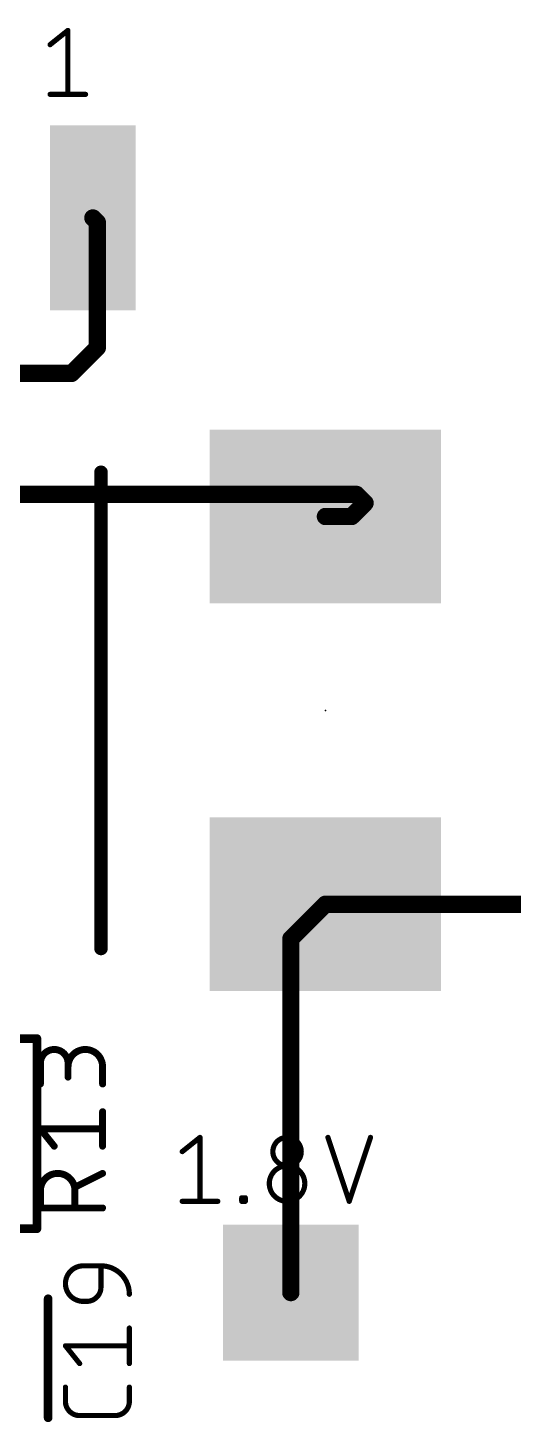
# Model space of a CAD drawing. Extents: x -12 to 108, y -5 to 75.
# Drawn here: x 32 to 39.13, y 40.46 to 60.96 of the extents above; entities that cross this region are included whole.
import ezdxf

# ---------------------------------------------------------------- set-up
doc = ezdxf.new("R2010")
doc.units = 0
doc.header["$MEASUREMENT"] = 0
doc.layers.get('0').update_dxf_attribs({"linetype": 'CONTINUOUS'})
for name, color, linetype in [('1', 12, 'CONTINUOUS'), ('21', 41, 'CONTINUOUS'), ('23', 53, 'CONTINUOUS'), ('25', 253, 'CONTINUOUS')]:
    doc.layers.add(name, color=color, linetype=linetype)

# ---------------------------------------------------------------- blocks, each defined once
blk = doc.blocks.new('RECT')
blk.add_solid([(-0.5, -0.5), (0.5, -0.5), (-0.5, 0.5), (0.5, 0.5)])

msp = doc.modelspace()

# ---------------------------------------------------------------- linework, layer by layer
at = {"layer": '1', "const_width": 0.254}
for points in [[(33.02, 58.099), (32.953, 58.166)], [(33.02, 56.261), (33.02, 58.099)], [(32.639, 55.88), (33.02, 56.261)], [(30.988, 55.88), (32.639, 55.88)], [(31.248, 54.102), (36.83, 54.102)], [(36.83, 54.102), (36.957, 53.975)], [(36.957, 53.975), (36.759, 53.777)], [(36.759, 53.777), (36.3728, 53.777)], [(35.8648, 47.569), (36.3728, 48.077)], [(44.577, 48.077), (36.3728, 48.077)], [(35.8648, 45.5168), (35.8648, 47.569)], [(35.8648, 42.3672), (35.8648, 45.5168)]]:
    msp.add_lwpolyline(points, dxfattribs=at)
at = {"layer": '1', "const_width": 0.127}
for points in [[(32.9979, 58.2109, 1), (32.9081, 58.1211)], [(33.0835, 58.099, 1), (32.9565, 58.099)], [(32.9751, 58.0541, 1), (33.0649, 58.1439)], [(33.0649, 56.2161, 1), (32.9751, 56.3059)], [(32.9565, 56.261, 1), (33.0835, 56.261)], [(32.5941, 55.9249, 1), (32.6839, 55.8351)], [(32.639, 55.8165, 1), (32.639, 55.9435)], [(36.8749, 54.1469, 1), (36.7851, 54.0571)], [(36.83, 54.0385, 1), (36.83, 54.1655)], [(37.0019, 53.9301, 1), (36.9121, 54.0199)], [(36.9121, 53.9301, 1), (37.0019, 54.0199)], [(36.3728, 53.8405, 1), (36.3728, 53.7135)], [(36.7141, 53.8219, 1), (36.8039, 53.7321)], [(36.759, 53.7135, 1), (36.759, 53.8405)], [(36.3728, 48.1405, 1), (36.3728, 48.0135)], [(36.4177, 48.0321, 1), (36.3279, 48.1219)], [(35.9283, 47.569, 1), (35.8013, 47.569)], [(35.8199, 47.6139, 1), (35.9097, 47.5241)], [(35.9283, 45.5168, 1), (35.8013, 45.5168)], [(35.8013, 45.5168, 1), (35.9283, 45.5168)], [(35.8013, 42.3672, 1), (35.9283, 42.3672)]]:
    msp.add_lwpolyline(points, format="xyb", dxfattribs=at)
at = {"layer": '21'}
for points, const_width in [([(33.0728, 54.427), (33.0728, 47.427)], 0.2), ([(30.861, 46.101), (32.131, 46.101)], 0.127), ([(32.131, 46.101), (32.131, 43.307)], 0.127), ([(32.131, 43.307), (30.861, 43.307)], 0.127), ([(32.2951, 40.527), (32.2951, 42.277)], 0.127)]:
    msp.add_lwpolyline(points, dxfattribs=dict(at, const_width=const_width))
for points, const_width in [([(33.1228, 54.427, 1), (33.0228, 54.427)], 0.1), ([(33.0228, 47.427, 1), (33.1228, 47.427)], 0.1), ([(32.1628, 46.101, 1), (32.0992, 46.101)], 0.0635), ([(32.131, 46.0692, 1), (32.131, 46.1328)], 0.0635), ([(32.0992, 43.307, 1), (32.1628, 43.307)], 0.0635), ([(32.131, 43.2752, 1), (32.131, 43.3388)], 0.0635), ([(32.3269, 42.277, 1), (32.2634, 42.277)], 0.0635), ([(32.2634, 40.527, 1), (32.3269, 40.527)], 0.0635)]:
    msp.add_lwpolyline(points, format="xyb", dxfattribs=dict(at, const_width=const_width))
at = {"layer": '23'}
for p in [(36.3728, 50.927), (35.8648, 42.3672)]:
    msp.add_point(p, dxfattribs=at)
at = {"layer": '25'}
for points, const_width in [([(32.3241, 60.7131), (32.5851, 60.9219)], 0.0762), ([(32.5851, 60.9219), (32.5851, 59.9821)], 0.0762), ([(32.3241, 59.9821), (32.8462, 59.9821)], 0.0762), ([(32.1818, 45.434), (32.1818, 45.7388)], 0.1016), ([(32.5882, 45.7388), (32.5882, 45.5356)], 0.1016), ([(33.0962, 45.434), (33.0962, 45.688)], 0.1016), ([(33.0962, 44.5196), (33.0962, 45.0276)], 0.1016), ([(32.385, 44.5196), (32.1818, 44.7736)], 0.1016), ([(32.1818, 44.7736), (33.0962, 44.7736)], 0.1016), ([(34.2679, 44.4403), (34.529, 44.6491)], 0.0762), ([(34.529, 44.6491), (34.529, 43.7093)], 0.0762), ([(36.4102, 44.6491), (36.7235, 43.7093)], 0.0762), ([(36.7235, 43.7093), (37.0368, 44.6491)], 0.0762), ([(33.0962, 44.1198), (32.6898, 43.9166)], 0.1016), ([(32.1818, 43.6118), (32.1818, 43.8658)], 0.1016), ([(32.6898, 43.8658), (32.6898, 43.6118)], 0.1016), ([(33.0962, 43.6118), (32.1818, 43.6118)], 0.1016), ([(34.2679, 43.7093), (34.79, 43.7093)], 0.0762), ([(35.1429, 43.7093), (35.1429, 43.7615)], 0.0762), ([(35.1429, 43.7615), (35.1951, 43.7615)], 0.0762), ([(35.1951, 43.7093), (35.1429, 43.7093)], 0.0762), ([(35.1951, 43.7615), (35.1951, 43.7093)], 0.0762), ([(32.8112, 42.7609), (33.0722, 42.7609)], 0.0762), ([(33.0722, 42.7609), (33.0722, 42.4476)], 0.0762), ([(32.8634, 42.2388), (32.8112, 42.2388)], 0.0762), ([(33.4899, 41.3244), (33.4899, 41.8465)], 0.0762), ([(32.7589, 41.3244), (32.5501, 41.5854)], 0.0762), ([(32.5501, 41.5854), (33.4899, 41.5854)], 0.0762), ([(32.5501, 40.7687), (32.5501, 40.9775)], 0.0762), ([(33.4899, 40.9775), (33.4899, 40.7687)], 0.0762), ([(33.2811, 40.5598), (32.7589, 40.5598)], 0.0762)]:
    msp.add_lwpolyline(points, dxfattribs=dict(at, const_width=const_width))
for points, const_width in [([(32.6042, 60.9219, 1), (32.5661, 60.9219)], 0.0381), ([(32.597, 60.907, 1), (32.5732, 60.9368)], 0.0381), ([(32.3122, 60.7279, 1), (32.336, 60.6982)], 0.0381), ([(32.3241, 60.0012, 1), (32.3241, 59.9631)], 0.0381), ([(32.5661, 59.9821, 1), (32.6042, 59.9821)], 0.0381), ([(32.8462, 59.9631, 1), (32.8462, 60.0012)], 0.0381), ([(32.5882, 45.7388, 1), (32.1818, 45.7388)], 0.1016), ([(33.0962, 45.688, 1), (32.5882, 45.688)], 0.1016), ([(32.2072, 45.7388, 1), (32.1564, 45.7388)], 0.0508), ([(32.1564, 45.7388, 1), (32.2072, 45.7388)], 0.0508), ([(32.6136, 45.7388, 1), (32.5628, 45.7388)], 0.0508), ([(32.5628, 45.7388, 1), (32.6136, 45.7388)], 0.0508), ([(32.5628, 45.688, 1), (32.6136, 45.688)], 0.0508), ([(33.1216, 45.688, 1), (33.0708, 45.688)], 0.0508), ([(33.0708, 45.688, 1), (33.1216, 45.688)], 0.0508), ([(32.5628, 45.5356, 1), (32.6136, 45.5356)], 0.0508), ([(32.1564, 45.434, 1), (32.2072, 45.434)], 0.0508), ([(33.0708, 45.434, 1), (33.1216, 45.434)], 0.0508), ([(33.1216, 45.0276, 1), (33.0708, 45.0276)], 0.0508), ([(32.1818, 44.799, 1), (32.1818, 44.7482)], 0.0508), ([(32.2016, 44.7894, 1), (32.162, 44.7577)], 0.0508), ([(33.0962, 44.7482, 1), (33.0962, 44.799)], 0.0508), ([(34.548, 44.6491, 1), (34.5099, 44.6491)], 0.0381), ([(34.5409, 44.6342, 1), (34.5171, 44.664)], 0.0381), ([(36.018, 44.4403, 1), (35.6003, 44.4403)], 0.0762), ([(36.4283, 44.6551, 1), (36.3922, 44.6431)], 0.0381), ([(37.0548, 44.6431, 1), (37.0187, 44.6551)], 0.0381), ([(32.3652, 44.5037, 1), (32.4048, 44.5354)], 0.0508), ([(33.0708, 44.5196, 1), (33.1216, 44.5196)], 0.0508), ([(35.6193, 44.4403, 1), (35.5812, 44.4403)], 0.0381), ([(35.6003, 44.4403, 1), (36.018, 44.4403)], 0.0762), ([(36.037, 44.4403, 1), (35.9989, 44.4403)], 0.0381), ([(34.256, 44.4551, 1), (34.2798, 44.4254)], 0.0381), ([(35.5812, 44.4403, 1), (35.6193, 44.4403)], 0.0381), ([(35.9989, 44.4403, 1), (36.037, 44.4403)], 0.0381), ([(32.6898, 43.8658, 1), (32.1818, 43.8658)], 0.1016), ([(33.1076, 44.0971, 1), (33.0848, 44.1425)], 0.0508), ([(36.0702, 43.9704, 1), (35.5481, 43.9704)], 0.0762), ([(32.2072, 43.8658, 1), (32.1564, 43.8658)], 0.0508), ([(32.1564, 43.8658, 1), (32.2072, 43.8658)], 0.0508), ([(32.6784, 43.9393, 1), (32.7012, 43.8939)], 0.0508), ([(32.7152, 43.8658, 1), (32.6644, 43.8658)], 0.0508), ([(32.6644, 43.8658, 1), (32.7152, 43.8658)], 0.0508), ([(35.5671, 43.9704, 1), (35.529, 43.9704)], 0.0381), ([(35.529, 43.9704, 1), (35.5671, 43.9704)], 0.0381), ([(35.5481, 43.9704, 1), (36.0702, 43.9704)], 0.0762), ([(36.0892, 43.9704, 1), (36.0511, 43.9704)], 0.0381), ([(36.0511, 43.9704, 1), (36.0892, 43.9704)], 0.0381), ([(32.1818, 43.6372, 1), (32.1818, 43.5864)], 0.0508), ([(33.0962, 43.5864, 1), (33.0962, 43.6372)], 0.0508), ([(34.2679, 43.7283, 1), (34.2679, 43.6902)], 0.0381), ([(34.5099, 43.7093, 1), (34.548, 43.7093)], 0.0381), ([(34.79, 43.6902, 1), (34.79, 43.7283)], 0.0381), ([(35.1429, 43.7806, 1), (35.1429, 43.7425)], 0.0381), ([(35.1429, 43.7283, 1), (35.1429, 43.6902)], 0.0381), ([(35.162, 43.7615, 1), (35.1239, 43.7615)], 0.0381), ([(35.1239, 43.7093, 1), (35.162, 43.7093)], 0.0381), ([(35.2142, 43.7615, 1), (35.1761, 43.7615)], 0.0381), ([(35.1761, 43.7093, 1), (35.2142, 43.7093)], 0.0381), ([(35.1951, 43.7425, 1), (35.1951, 43.7806)], 0.0381), ([(35.1951, 43.6902, 1), (35.1951, 43.7283)], 0.0381), ([(36.7054, 43.7153, 1), (36.7416, 43.7033)], 0.0381), ([(36.7054, 43.7033, 1), (36.7416, 43.7153)], 0.0381), ([(32.1564, 43.6118, 1), (32.2072, 43.6118)], 0.0508), ([(32.6644, 43.6118, 1), (32.7152, 43.6118)], 0.0508), ([(32.8112, 42.7609, 1), (32.8112, 42.2388)], 0.0762), ([(32.8112, 42.7799, 1), (32.8112, 42.7418)], 0.0381), ([(32.8112, 42.7418, 1), (32.8112, 42.7799)], 0.0381), ([(33.4899, 42.3432, 0.4142), (33.0722, 42.7609)], 0.0762), ([(33.0722, 42.7799, 1), (33.0722, 42.7418)], 0.0381), ([(33.0913, 42.7609, 1), (33.0532, 42.7609)], 0.0381), ([(33.0722, 42.7418, 1), (33.0722, 42.7799)], 0.0381), ([(32.8634, 42.2388, 0.4142), (33.0722, 42.4476)], 0.0762), ([(33.0913, 42.4476, 1), (33.0532, 42.4476)], 0.0381), ([(33.0532, 42.4476, 1), (33.0913, 42.4476)], 0.0381), ([(32.8112, 42.2578, 1), (32.8112, 42.2197)], 0.0381), ([(32.8112, 42.2197, 1), (32.8112, 42.2578)], 0.0381), ([(32.8634, 42.2578, 1), (32.8634, 42.2197)], 0.0381), ([(32.8634, 42.2197, 1), (32.8634, 42.2578)], 0.0381), ([(33.4708, 42.3432, 1), (33.5089, 42.3432)], 0.0381), ([(33.5089, 41.8465, 1), (33.4708, 41.8465)], 0.0381), ([(32.565, 41.5973, 1), (32.5352, 41.5735)], 0.0381), ([(32.5501, 41.6045, 1), (32.5501, 41.5664)], 0.0381), ([(33.4899, 41.5664, 1), (33.4899, 41.6045)], 0.0381), ([(32.7441, 41.3125, 1), (32.7738, 41.3363)], 0.0381), ([(33.4708, 41.3244, 1), (33.5089, 41.3244)], 0.0381), ([(32.5692, 40.9775, 1), (32.5311, 40.9775)], 0.0381), ([(33.5089, 40.9775, 1), (33.4708, 40.9775)], 0.0381), ([(32.5691, 40.7687, 1), (32.531, 40.7687)], 0.0381), ([(32.5501, 40.7687, 0.4142), (32.7589, 40.5598)], 0.0762), ([(33.2811, 40.5598, 0.4142), (33.4899, 40.7687)], 0.0762), ([(33.5089, 40.7687, 1), (33.4708, 40.7687)], 0.0381), ([(32.5311, 40.7687, 1), (32.5692, 40.7687)], 0.0381), ([(32.7589, 40.5789, 1), (32.7589, 40.5408)], 0.0381), ([(32.7589, 40.5408, 1), (32.7589, 40.5789)], 0.0381), ([(33.2811, 40.5789, 1), (33.2811, 40.5408)], 0.0381), ([(33.2811, 40.5408, 1), (33.2811, 40.5789)], 0.0381), ([(33.4708, 40.7687, 1), (33.5089, 40.7687)], 0.0381)]:
    msp.add_lwpolyline(points, format="xyb", dxfattribs=dict(at, const_width=const_width))

# ---------------------------------------------------------------- block references
at = {"layer": '1'}
for p, xscale, yscale, rotation in [((32.953, 58.166), 2.72, 1.26, 90), ((36.3728, 53.777), 3.4, 2.55, 180), ((36.3728, 48.077), 3.4, 2.55, 180)]:
    msp.add_blockref('RECT', p, dxfattribs=dict(at, xscale=xscale, yscale=yscale, rotation=rotation))
at = {"layer": '1', "xscale": 2, "yscale": 2}
msp.add_blockref('RECT', (35.8648, 42.3672), dxfattribs=at)

doc.saveas('drawing.dxf')
